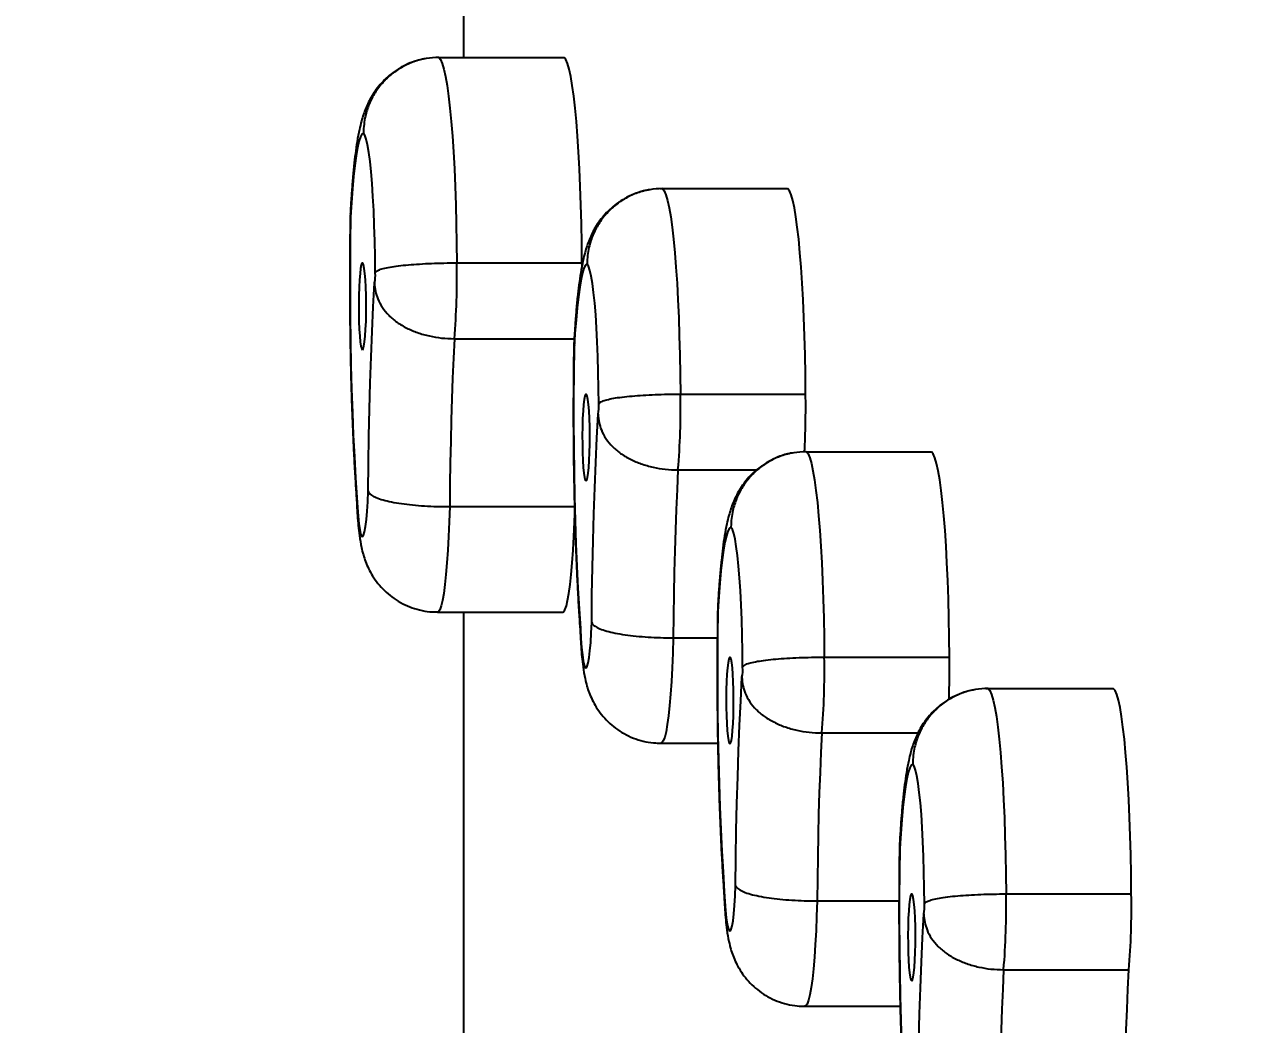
# Model space of a CAD drawing. Header units: millimetres. Extents: x -5052 to 3913, y -2721 to 2583.
# Drawn here: x -2835.3 to -2589.1, y 209.8 to 408.6 of the extents above; entities that cross this region are included whole.
import ezdxf

# ---------------------------------------------------------------- set-up
doc = ezdxf.new("R2010")
doc.units = ezdxf.units.MM
for name, color, linetype in [('DIKOM_ОБЪЕКТ', 7, 'Continuous'), ('DIKOM_РАЗМЕР_ЗОНА', 7, 'Continuous'), ('DIKOM_РАЗМЕР_ОБЪЕКТА', 7, 'Continuous')]:
    doc.layers.add(name, color=color, linetype=linetype)
doc.styles.add('style1', font='arial.ttf', dxfattribs={"width": 0.8})
doc.dimstyles.new('1-50', dxfattribs={"dimtxt": 300, "dimasz": 200, "dimexe": 100, "dimexo": 0, "dimgap": 100, "dimtad": 1, "dimdec": 0, "dimtxsty": 'style1', "dimcen": 0, "dimclrd": 7, "dimclre": 7, "dimadec": 1, "dimazin": 2, "dimtfac": 1, "dimtdec": 0, "dimtmove": 0, "dimatfit": 3, "dimfxl": 0, "dimlwd": 25, "dimlwe": 18, "dimarcsym": 0})

# ---------------------------------------------------------------- blocks, each defined once
blk = doc.blocks.new('*D0')
at = {"layer": 'Defpoints', "color": 0, "transparency": 16777216}
for p in [(-2746.91, 645), (-3040.93, -630.26), (-2746.91, -630.26)]:
    blk.add_point(p, dxfattribs=at)
at = {"layer": 'DIKOM_РАЗМЕР_ОБЪЕКТА', "color": 7, "lineweight": 18, "transparency": 16777216}
for p, q in [((-2746.91, 645), (-3140.93, 645)), ((-2746.91, -630.26), (-3140.93, -630.26))]:
    blk.add_line(p, q, dxfattribs=at)
at = {"layer": 'DIKOM_РАЗМЕР_ОБЪЕКТА', "color": 7, "lineweight": 25, "transparency": 16777216}
blk.add_line((-3040.93, 445), (-3040.93, -430.26), dxfattribs=at)
at = {"layer": 'DIKOM_РАЗМЕР_ОБЪЕКТА', "color": 7, "transparency": 16777216}
for points in [[(-3074.26, 445), (-3007.6, 445), (-3040.93, 645)], [(-3074.26, -430.26), (-3007.6, -430.26), (-3040.93, -630.26)]]:
    blk.add_solid(points, dxfattribs=at)
at = {"layer": 'DIKOM_РАЗМЕР_ОБЪЕКТА', "color": 0, "transparency": 16777216, "insert": (-3294.2, 7.37), "char_height": 300, "attachment_point": 5, "rotation": 90, "style": 'style1'}
blk.add_mtext('1300', dxfattribs=at)
blk = doc.blocks.new('*D3')
at = {"layer": 'Defpoints', "color": 0, "transparency": 16777216}
for p in [(-4246.91, 762.04), (3912.71, 255.47), (3912.71, -2621.25)]:
    blk.add_point(p, dxfattribs=at)
at = {"layer": 'DIKOM_РАЗМЕР_ЗОНА', "color": 7, "lineweight": 18, "transparency": 16777216}
for p, q in [((-4246.91, 762.04), (-4246.91, -2721.25)), ((3912.71, 255.47), (3912.71, -2721.25))]:
    blk.add_line(p, q, dxfattribs=at)
at = {"layer": 'DIKOM_РАЗМЕР_ЗОНА', "color": 7, "lineweight": 25, "transparency": 16777216}
blk.add_line((-4046.91, -2621.25), (3712.71, -2621.25), dxfattribs=at)
at = {"layer": 'DIKOM_РАЗМЕР_ЗОНА', "color": 7, "transparency": 16777216}
for points in [[(-4046.91, -2587.91), (-4046.91, -2654.58), (-4246.91, -2621.25)], [(3712.71, -2587.91), (3712.71, -2654.58), (3912.71, -2621.25)]]:
    blk.add_solid(points, dxfattribs=at)
at = {"layer": 'DIKOM_РАЗМЕР_ЗОНА', "color": 0, "transparency": 16777216, "insert": (-167.1, -2368.08), "char_height": 300, "attachment_point": 5, "style": 'style1'}
blk.add_mtext('8160', dxfattribs=at)
blk = doc.blocks.new('*D4')
at = {"layer": 'Defpoints', "color": 0, "transparency": 16777216}
for p in [(-4601.8, 2582.67), (147.25, 2582.67), (588.68, -2130.26)]:
    blk.add_point(p, dxfattribs=at)
at = {"layer": 'DIKOM_РАЗМЕР_ЗОНА', "color": 7, "lineweight": 18, "transparency": 16777216}
for p, q in [((147.25, 2582.67), (-4701.8, 2582.67)), ((588.68, -2130.26), (-4701.8, -2130.26))]:
    blk.add_line(p, q, dxfattribs=at)
at = {"layer": 'DIKOM_РАЗМЕР_ЗОНА', "color": 7, "lineweight": 25, "transparency": 16777216}
blk.add_line((-4601.8, -1930.26), (-4601.8, 2382.67), dxfattribs=at)
at = {"layer": 'DIKOM_РАЗМЕР_ЗОНА', "color": 7, "transparency": 16777216}
for points in [[(-4635.13, 2382.67), (-4568.46, 2382.67), (-4601.8, 2582.67)], [(-4635.13, -1930.26), (-4568.46, -1930.26), (-4601.8, -2130.26)]]:
    blk.add_solid(points, dxfattribs=at)
at = {"layer": 'DIKOM_РАЗМЕР_ЗОНА', "color": 0, "transparency": 16777216, "insert": (-4854.97, 226.21), "char_height": 300, "attachment_point": 5, "rotation": 90, "style": 'style1'}
blk.add_mtext('4700', dxfattribs=at)

msp = doc.modelspace()

# ---------------------------------------------------------------- linework, layer by layer
at = {"layer": 'DIKOM_ОБЪЕКТ'}
for p, q in [((-2747.99, 573.55), (-2747.99, 402.11)), ((-2752.96, 402.07), (-2753.39, 402.07)), ((-2752.92, 402.11), (-2728.01, 402.11)), ((-2708.48, 375.98), (-2708.92, 375.98)), ((-2708.45, 376.02), (-2683.54, 376.02)), ((-2749.35, 361.24), (-2724.45, 361.24)), ((-2724.44, 360.66), (-2724.45, 361.24)), ((-2749.84, 346.17), (-2725.99, 346.17)), ((-2704.88, 335.16), (-2679.97, 335.16)), ((-2679.87, 323.67), (-2680.31, 323.67)), ((-2679.83, 323.71), (-2654.93, 323.71)), ((-2705.36, 320.08), (-2689.7, 320.08)), ((-2750.76, 312.78), (-2725.86, 312.78)), ((-2753.19, 291.81), (-2728.29, 291.81)), ((-2747.99, 291.81), (-2747.99, 14.53)), ((-2706.29, 286.69), (-2697.53, 286.69)), ((-2676.26, 282.84), (-2651.36, 282.84)), ((-2643.7, 276.58), (-2644.14, 276.58)), ((-2643.67, 276.62), (-2618.76, 276.62)), ((-2676.75, 267.77), (-2657.63, 267.77)), ((-2708.72, 265.72), (-2697.44, 265.72)), ((-2677.67, 234.38), (-2661.39, 234.38)), ((-2640.1, 235.76), (-2615.19, 235.76)), ((-2640.58, 220.68), (-2615.68, 220.68)), ((-2680.1, 213.41), (-2661.16, 213.41))]:
    msp.add_line(p, q, dxfattribs=at)
at = {"layer": 'DIKOM_ОБЪЕКТ', "flags": 128}
for points in [[(-2752.92, 402.11), (-2752.58, 401.67), (-2752.24, 400.89), (-2751.91, 399.76), (-2751.59, 398.3), (-2751.29, 396.51), (-2750.99, 394.42), (-2750.72, 392.03), (-2750.47, 389.37), (-2750.23, 386.46), (-2750.03, 383.32), (-2749.84, 379.98), (-2749.69, 376.47), (-2749.56, 372.81), (-2749.46, 369.03), (-2749.39, 365.17), (-2749.35, 361.24)], [(-2724.45, 361.24), (-2724.49, 365.17), (-2724.55, 369.03), (-2724.65, 372.81), (-2724.78, 376.47), (-2724.94, 379.98), (-2725.12, 383.32), (-2725.33, 386.46), (-2725.56, 389.37), (-2725.82, 392.03), (-2726.09, 394.42), (-2726.38, 396.51), (-2726.69, 398.3), (-2727.01, 399.76), (-2727.34, 400.89), (-2727.67, 401.67), (-2728.01, 402.11)], [(-2767.91, 387.11), (-2768.21, 386.88), (-2768.52, 386.3), (-2768.82, 385.37), (-2769.11, 384.11), (-2769.39, 382.52), (-2769.65, 380.62), (-2769.89, 378.43), (-2770.11, 375.98), (-2770.32, 373.28), (-2770.49, 370.36)], [(-2765.6, 359.22), (-2765.62, 362.45), (-2765.68, 365.62), (-2765.76, 368.7), (-2765.88, 371.65), (-2766.02, 374.43), (-2766.19, 377.01), (-2766.39, 379.36), (-2766.6, 381.44), (-2766.84, 383.23), (-2767.09, 384.71), (-2767.35, 385.86), (-2767.63, 386.66), (-2767.91, 387.11)], [(-2708.45, 376.02), (-2708.1, 375.59), (-2707.77, 374.8), (-2707.44, 373.67), (-2707.12, 372.21), (-2706.81, 370.42), (-2706.52, 368.33), (-2706.25, 365.94), (-2705.99, 363.28), (-2705.76, 360.37), (-2705.55, 357.23), (-2705.37, 353.89), (-2705.21, 350.38), (-2705.09, 346.72), (-2704.99, 342.94), (-2704.92, 339.08), (-2704.88, 335.16)], [(-2679.97, 335.16), (-2680.01, 339.08), (-2680.08, 342.94), (-2680.18, 346.72), (-2680.31, 350.38), (-2680.46, 353.89), (-2680.65, 357.23), (-2680.86, 360.37), (-2681.09, 363.28), (-2681.34, 365.94), (-2681.62, 368.33), (-2681.91, 370.42), (-2682.21, 372.21), (-2682.53, 373.67), (-2682.86, 374.8), (-2683.2, 375.59), (-2683.54, 376.02)], [(-2770.49, 370.36), (-2770.56, 365.46), (-2770.59, 360.52), (-2770.59, 355.56), (-2770.56, 350.61), (-2770.5, 345.71), (-2770.4, 340.87), (-2770.28, 336.12), (-2770.12, 331.49), (-2769.94, 327), (-2769.73, 322.67), (-2769.49, 318.54), (-2769.23, 314.62)], [(-2768.11, 343.98), (-2767.96, 344.16), (-2767.82, 344.68), (-2767.68, 345.53), (-2767.57, 346.66), (-2767.48, 348.04), (-2767.41, 349.61), (-2767.37, 351.3), (-2767.36, 353.04), (-2767.39, 354.77), (-2767.44, 356.41), (-2767.52, 357.89), (-2767.62, 359.15), (-2767.75, 360.15), (-2767.89, 360.84), (-2768.04, 361.19), (-2768.19, 361.19), (-2768.34, 360.84), (-2768.48, 360.15), (-2768.6, 359.15), (-2768.71, 357.89), (-2768.79, 356.41), (-2768.84, 354.77), (-2768.86, 353.04), (-2768.86, 351.3), (-2768.82, 349.61), (-2768.75, 348.04), (-2768.66, 346.66), (-2768.54, 345.53), (-2768.41, 344.68), (-2768.27, 344.16), (-2768.11, 343.98)], [(-2723.43, 361.02), (-2723.74, 360.79), (-2724.05, 360.21), (-2724.35, 359.28), (-2724.63, 358.02), (-2724.91, 356.43), (-2725.17, 354.53), (-2725.42, 352.34), (-2725.64, 349.89), (-2725.84, 347.19), (-2726.02, 344.27)], [(-2721.12, 333.13), (-2721.15, 336.36), (-2721.2, 339.53), (-2721.29, 342.61), (-2721.41, 345.56), (-2721.55, 348.34), (-2721.72, 350.92), (-2721.91, 353.27), (-2722.13, 355.35), (-2722.37, 357.14), (-2722.62, 358.62), (-2722.88, 359.77), (-2723.15, 360.57), (-2723.43, 361.02)], [(-2766.99, 315.84), (-2766.93, 321.33), (-2766.84, 326.78), (-2766.72, 332.15), (-2766.57, 337.43), (-2766.4, 342.6), (-2766.2, 347.64), (-2765.97, 352.54), (-2765.72, 357.28)], [(-2749.84, 346.17), (-2750.02, 342.3), (-2750.19, 338.32), (-2750.34, 334.24), (-2750.46, 330.07), (-2750.57, 325.83), (-2750.66, 321.52), (-2750.72, 317.17), (-2750.76, 312.78)], [(-2726.02, 344.27), (-2726.08, 339.37), (-2726.11, 334.43), (-2726.12, 329.47), (-2726.08, 324.52), (-2726.02, 319.62), (-2725.93, 314.78), (-2725.81, 310.03), (-2725.65, 305.4), (-2725.47, 300.91), (-2725.26, 296.59), (-2725.02, 292.45), (-2724.75, 288.53)], [(-2723.64, 317.89), (-2723.49, 318.07), (-2723.34, 318.59), (-2723.21, 319.44), (-2723.1, 320.57), (-2723, 321.95), (-2722.94, 323.52), (-2722.9, 325.21), (-2722.89, 326.95), (-2722.91, 328.68), (-2722.97, 330.32), (-2723.05, 331.8), (-2723.15, 333.06), (-2723.28, 334.06), (-2723.42, 334.75), (-2723.56, 335.1), (-2723.72, 335.1), (-2723.87, 334.75), (-2724.01, 334.06), (-2724.13, 333.06), (-2724.24, 331.8), (-2724.32, 330.32), (-2724.37, 328.68), (-2724.39, 326.95), (-2724.38, 325.21), (-2724.35, 323.52), (-2724.28, 321.95), (-2724.19, 320.57), (-2724.07, 319.44), (-2723.94, 318.59), (-2723.79, 318.07), (-2723.64, 317.89)], [(-2722.52, 289.75), (-2722.46, 295.24), (-2722.36, 300.69), (-2722.24, 306.06), (-2722.1, 311.34), (-2721.92, 316.51), (-2721.72, 321.55), (-2721.5, 326.45), (-2721.24, 331.19)], [(-2679.83, 323.71), (-2679.49, 323.27), (-2679.15, 322.49), (-2678.82, 321.36), (-2678.5, 319.9), (-2678.2, 318.11), (-2677.91, 316.02), (-2677.63, 313.63), (-2677.38, 310.97), (-2677.15, 308.06), (-2676.94, 304.92), (-2676.76, 301.58), (-2676.6, 298.07), (-2676.47, 294.41), (-2676.37, 290.63), (-2676.3, 286.76), (-2676.26, 282.84)], [(-2651.36, 282.84), (-2651.4, 286.76), (-2651.47, 290.63), (-2651.57, 294.41), (-2651.69, 298.07), (-2651.85, 301.58), (-2652.03, 304.92), (-2652.24, 308.06), (-2652.47, 310.97), (-2652.73, 313.63), (-2653, 316.02), (-2653.29, 318.11), (-2653.6, 319.9), (-2653.92, 321.36), (-2654.25, 322.49), (-2654.59, 323.27), (-2654.93, 323.71)], [(-2705.36, 320.08), (-2705.55, 316.21), (-2705.72, 312.23), (-2705.86, 308.15), (-2705.99, 303.98), (-2706.1, 299.74), (-2706.18, 295.43), (-2706.25, 291.08), (-2706.29, 286.69)], [(-2769.23, 314.62), (-2769.12, 312.63), (-2768.99, 310.87), (-2768.84, 309.38), (-2768.66, 308.2), (-2768.48, 307.37), (-2768.28, 306.91), (-2768.08, 306.83), (-2767.88, 307.13), (-2767.68, 307.8), (-2767.5, 308.84), (-2767.34, 310.2), (-2767.2, 311.85), (-2767.08, 313.75), (-2766.99, 315.84)], [(-2750.76, 312.78), (-2750.85, 309.74), (-2750.98, 306.83), (-2751.13, 304.1), (-2751.3, 301.58), (-2751.5, 299.29), (-2751.72, 297.27), (-2751.95, 295.53), (-2752.2, 294.11), (-2752.47, 293.02), (-2752.74, 292.27), (-2753.02, 291.88), (-2753.19, 291.81)], [(-2728.29, 291.81), (-2728.11, 291.88), (-2727.84, 292.27), (-2727.56, 293.02), (-2727.3, 294.11), (-2727.05, 295.53), (-2726.81, 297.27), (-2726.59, 299.29), (-2726.39, 301.58), (-2726.22, 304.1), (-2726.07, 306.83), (-2725.95, 309.74), (-2725.9, 311.3)], [(-2694.82, 308.71), (-2695.13, 308.48), (-2695.43, 307.9), (-2695.73, 306.97), (-2696.02, 305.71), (-2696.3, 304.12), (-2696.56, 302.22), (-2696.8, 300.03), (-2697.03, 297.58), (-2697.23, 294.88), (-2697.4, 291.96)], [(-2692.51, 280.82), (-2692.53, 284.05), (-2692.59, 287.22), (-2692.68, 290.3), (-2692.79, 293.25), (-2692.94, 296.03), (-2693.11, 298.61), (-2693.3, 300.96), (-2693.52, 303.04), (-2693.75, 304.83), (-2694, 306.31), (-2694.27, 307.46), (-2694.54, 308.26), (-2694.82, 308.71)], [(-2697.4, 291.96), (-2697.47, 287.06), (-2697.5, 282.11), (-2697.5, 277.16), (-2697.47, 272.21), (-2697.41, 267.31), (-2697.32, 262.47), (-2697.19, 257.72), (-2697.04, 253.09), (-2696.85, 248.6), (-2696.64, 244.27), (-2696.4, 240.14), (-2696.14, 236.22)], [(-2724.75, 288.53), (-2724.65, 286.54), (-2724.52, 284.78), (-2724.36, 283.29), (-2724.19, 282.11), (-2724, 281.28), (-2723.8, 280.82), (-2723.6, 280.74), (-2723.4, 281.04), (-2723.21, 281.72), (-2723.03, 282.75), (-2722.86, 284.11), (-2722.72, 285.76), (-2722.61, 287.66), (-2722.52, 289.75)], [(-2706.29, 286.69), (-2706.38, 283.65), (-2706.5, 280.74), (-2706.65, 278.01), (-2706.83, 275.49), (-2707.02, 273.2), (-2707.24, 271.18), (-2707.48, 269.45), (-2707.73, 268.02), (-2707.99, 266.93), (-2708.27, 266.19), (-2708.55, 265.79), (-2708.72, 265.72)], [(-2695.03, 265.58), (-2694.88, 265.76), (-2694.73, 266.28), (-2694.6, 267.13), (-2694.48, 268.26), (-2694.39, 269.64), (-2694.32, 271.21), (-2694.28, 272.9), (-2694.28, 274.64), (-2694.3, 276.37), (-2694.35, 278.01), (-2694.43, 279.49), (-2694.54, 280.75), (-2694.66, 281.75), (-2694.8, 282.44), (-2694.95, 282.79), (-2695.1, 282.79), (-2695.25, 282.44), (-2695.39, 281.75), (-2695.52, 280.75), (-2695.62, 279.49), (-2695.7, 278.01), (-2695.75, 276.37), (-2695.78, 274.64), (-2695.77, 272.9), (-2695.73, 271.21), (-2695.66, 269.64), (-2695.57, 268.26), (-2695.46, 267.13), (-2695.32, 266.28), (-2695.18, 265.76), (-2695.03, 265.58)], [(-2693.91, 237.44), (-2693.84, 242.93), (-2693.75, 248.38), (-2693.63, 253.75), (-2693.48, 259.03), (-2693.31, 264.2), (-2693.11, 269.24), (-2692.88, 274.14), (-2692.63, 278.88)], [(-2643.67, 276.62), (-2643.32, 276.19), (-2642.99, 275.4), (-2642.66, 274.27), (-2642.34, 272.81), (-2642.03, 271.02), (-2641.74, 268.93), (-2641.47, 266.54), (-2641.21, 263.88), (-2640.98, 260.97), (-2640.77, 257.84), (-2640.59, 254.5), (-2640.43, 250.98), (-2640.31, 247.32), (-2640.21, 243.54), (-2640.14, 239.68), (-2640.1, 235.76)], [(-2615.19, 235.76), (-2615.23, 239.68), (-2615.3, 243.54), (-2615.4, 247.32), (-2615.53, 250.98), (-2615.68, 254.5), (-2615.87, 257.84), (-2616.08, 260.97), (-2616.31, 263.88), (-2616.56, 266.54), (-2616.84, 268.93), (-2617.13, 271.02), (-2617.43, 272.81), (-2617.75, 274.27), (-2618.08, 275.4), (-2618.42, 276.19), (-2618.76, 276.62)], [(-2676.75, 267.77), (-2676.94, 263.9), (-2677.1, 259.92), (-2677.25, 255.84), (-2677.38, 251.67), (-2677.48, 247.43), (-2677.57, 243.12), (-2677.63, 238.77), (-2677.67, 234.38)], [(-2658.65, 261.62), (-2658.96, 261.39), (-2659.27, 260.81), (-2659.57, 259.89), (-2659.86, 258.62), (-2660.13, 257.03), (-2660.39, 255.13), (-2660.64, 252.95), (-2660.86, 250.49), (-2661.06, 247.79), (-2661.24, 244.87)], [(-2656.34, 233.73), (-2656.37, 236.96), (-2656.42, 240.13), (-2656.51, 243.21), (-2656.63, 246.16), (-2656.77, 248.95), (-2656.94, 251.53), (-2657.13, 253.87), (-2657.35, 255.95), (-2657.59, 257.74), (-2657.84, 259.22), (-2658.1, 260.37), (-2658.37, 261.17), (-2658.65, 261.62)], [(-2661.24, 244.87), (-2661.3, 239.97), (-2661.34, 235.03), (-2661.34, 230.07), (-2661.31, 225.13), (-2661.24, 220.22), (-2661.15, 215.38), (-2661.03, 210.63), (-2660.87, 206), (-2660.69, 201.51), (-2660.48, 197.19), (-2660.24, 193.05), (-2659.98, 189.13)], [(-2696.14, 236.22), (-2696.04, 234.23), (-2695.91, 232.47), (-2695.75, 230.98), (-2695.58, 229.8), (-2695.39, 228.97), (-2695.19, 228.51), (-2694.99, 228.43), (-2694.79, 228.73), (-2694.59, 229.4), (-2694.41, 230.44), (-2694.25, 231.8), (-2694.11, 233.45), (-2693.99, 235.35), (-2693.91, 237.44)], [(-2677.67, 234.38), (-2677.77, 231.34), (-2677.89, 228.43), (-2678.04, 225.7), (-2678.21, 223.18), (-2678.41, 220.89), (-2678.63, 218.87), (-2678.86, 217.13), (-2679.12, 215.71), (-2679.38, 214.62), (-2679.65, 213.87), (-2679.93, 213.48), (-2680.1, 213.41)], [(-2658.86, 218.49), (-2658.71, 218.67), (-2658.56, 219.19), (-2658.43, 220.04), (-2658.32, 221.18), (-2658.22, 222.56), (-2658.16, 224.12), (-2658.12, 225.81), (-2658.11, 227.56), (-2658.13, 229.28), (-2658.19, 230.92), (-2658.27, 232.4), (-2658.37, 233.67), (-2658.5, 234.66), (-2658.64, 235.35), (-2658.78, 235.7), (-2658.94, 235.7), (-2659.09, 235.35), (-2659.23, 234.66), (-2659.35, 233.67), (-2659.46, 232.4), (-2659.54, 230.92), (-2659.59, 229.28), (-2659.61, 227.56), (-2659.6, 225.81), (-2659.57, 224.12), (-2659.5, 222.56), (-2659.41, 221.18), (-2659.29, 220.04), (-2659.16, 219.19), (-2659.01, 218.67), (-2658.86, 218.49)], [(-2657.74, 190.35), (-2657.68, 195.85), (-2657.58, 201.29), (-2657.46, 206.66), (-2657.32, 211.94), (-2657.14, 217.11), (-2656.94, 222.16), (-2656.72, 227.05), (-2656.47, 231.79)], [(-2640.58, 220.68), (-2640.77, 216.82), (-2640.94, 212.84), (-2641.08, 208.75), (-2641.21, 204.58), (-2641.32, 200.34), (-2641.4, 196.03), (-2641.47, 191.68), (-2641.51, 187.29)], [(-2616.6, 187.29), (-2616.56, 191.68), (-2616.5, 196.03), (-2616.41, 200.34), (-2616.31, 204.58), (-2616.18, 208.75), (-2616.03, 212.84), (-2615.87, 216.82), (-2615.68, 220.68)]]:
    msp.add_lwpolyline(points, dxfattribs=at)
at = {"layer": 'DIKOM_ОБЪЕКТ'}
for centre, radius, start, end in [((-2892.07, 358.29), 142.75, 355.1285, 1.1848), ((-2770.64, 358.57), 5.09, 345.3558, 7.388), ((-2847.59, 332.2), 142.75, 355.1285, 1.1848), ((-2847.68, 332.49), 167.73, 356.9859, 0.9112), ((-2726.17, 332.48), 5.09, 345.3494, 7.3943), ((-2697.55, 280.17), 5.09, 345.3466, 7.3972), ((-2818.97, 279.89), 142.74, 355.1287, 1.1851), ((-2831.14, 280.25), 179.79, 358.1383, 0.8284), ((-2782.81, 232.81), 142.74, 355.1287, 1.1851), ((-2757.91, 232.81), 142.75, 355.1285, 1.1848), ((-2661.39, 233.08), 5.09, 345.345, 7.3986)]:
    msp.add_arc(centre, radius, start, end, dxfattribs=at)
for points, knots in [([(-2755.67, 401.83), (-2755.83, 401.81), (-2756.68, 401.7), (-2758.14, 401.22), (-2759.98, 400.43), (-2761.63, 399.43), (-2763.09, 398.29), (-2764.34, 397.05), (-2765.39, 395.76), (-2766.24, 394.47), (-2766.93, 393.2), (-2767.49, 391.95), (-2767.95, 390.68), (-2768.37, 389.29), (-2768.8, 387.53), (-2769.18, 385.44), (-2769.53, 383.03), (-2769.82, 380.49), (-2770.08, 377.79), (-2770.3, 374.87), (-2770.45, 372.58), (-2770.52, 371.22), (-2770.54, 370.91)], [0, 0, 0, 0, 0.010234, 0.053311, 0.095013, 0.135477, 0.174765, 0.212909, 0.24995, 0.286129, 0.322224, 0.359475, 0.399888, 0.446873, 0.50661, 0.594258, 0.675359, 0.750556, 0.829714, 0.905253, 0.978828, 1, 1, 1, 1]), ([(-2752.92, 402.11), (-2753.76, 402.07), (-2755.44, 401.98), (-2757.89, 401.33), (-2760.2, 400.29), (-2762.3, 398.88), (-2764.14, 397.13), (-2765.67, 395.11), (-2766.83, 392.85), (-2767.67, 390.2), (-2767.9, 388.24), (-2767.91, 387.13), (-2767.91, 387.11)], [0, 0, 0, 0, 0.107307, 0.214614, 0.321918, 0.429224, 0.536551, 0.643876, 0.751257, 0.858637, 0.996644, 1, 1, 1, 1]), ([(-2711.2, 375.74), (-2711.36, 375.72), (-2712.21, 375.61), (-2713.67, 375.13), (-2715.51, 374.34), (-2717.16, 373.34), (-2718.62, 372.2), (-2719.87, 370.96), (-2720.92, 369.67), (-2721.77, 368.38), (-2722.46, 367.11), (-2723.01, 365.86), (-2723.48, 364.59), (-2723.9, 363.2), (-2724.32, 361.44), (-2724.71, 359.35), (-2725.06, 356.94), (-2725.35, 354.4), (-2725.61, 351.7), (-2725.83, 348.78), (-2725.98, 346.49), (-2726.05, 345.13), (-2726.06, 344.82)], [0, 0, 0, 0, 0.010233, 0.053311, 0.095012, 0.135475, 0.174765, 0.21291, 0.24995, 0.286129, 0.322224, 0.359474, 0.399887, 0.446873, 0.506609, 0.594257, 0.675359, 0.750557, 0.829714, 0.905253, 0.978829, 1, 1, 1, 1]), ([(-2708.45, 376.02), (-2709.29, 375.98), (-2710.97, 375.89), (-2713.42, 375.24), (-2715.72, 374.2), (-2717.83, 372.79), (-2719.67, 371.04), (-2721.19, 369.02), (-2722.35, 366.76), (-2723.2, 364.11), (-2723.43, 362.15), (-2723.43, 361.04), (-2723.43, 361.02)], [0, 0, 0, 0, 0.107307, 0.214614, 0.321918, 0.429224, 0.53655, 0.643875, 0.751256, 0.858637, 0.996644, 1, 1, 1, 1]), ([(-2770.54, 370.85), (-2770.54, 370.82), (-2770.57, 369.25), (-2770.61, 366.1), (-2770.65, 361.4), (-2770.65, 356.68), (-2770.63, 351.97), (-2770.58, 347.29), (-2770.51, 342.65), (-2770.4, 338.07), (-2770.27, 333.58), (-2770.11, 329.2), (-2769.93, 324.93), (-2769.71, 320.8), (-2769.49, 317.04), (-2769.33, 314.73), (-2769.26, 313.69)], [0, 0, 0, 0, 0.001478, 0.07909, 0.156671, 0.234225, 0.311775, 0.389336, 0.466926, 0.544568, 0.622287, 0.700113, 0.77808, 0.856234, 0.934633, 1, 1, 1, 1]), ([(-2770.44, 370.91), (-2770.49, 370.73), (-2770.53, 370.55), (-2770.49, 370.37), (-2770.49, 370.36)], [0, 0, 0, 0, 0.9734111, 1, 1, 1, 1]), ([(-2765.6, 359.22), (-2765.59, 359.22), (-2765.5, 359.48), (-2765.11, 359.77), (-2764.04, 360.14), (-2762.69, 360.42), (-2761, 360.67), (-2759.02, 360.87), (-2756.79, 361.04), (-2754.41, 361.16), (-2751.89, 361.23), (-2750.21, 361.24), (-2749.35, 361.24)], [0, 0, 0, 0, 0.001682, 0.143232, 0.248864, 0.357557, 0.463117, 0.571733, 0.677269, 0.785865, 0.891401, 1, 1, 1, 1]), ([(-2765.72, 357.28), (-2765.72, 357.27), (-2765.69, 356.68), (-2765.56, 355.59), (-2765.08, 353.97), (-2764.21, 352.34), (-2762.91, 350.78), (-2761.26, 349.41), (-2759.34, 348.26), (-2757.16, 347.34), (-2754.82, 346.68), (-2752.35, 346.25), (-2750.68, 346.2), (-2749.84, 346.17)], [0, 0, 0, 0, 0.001079, 0.081255, 0.164375, 0.268223, 0.375112, 0.478072, 0.583956, 0.686487, 0.79196, 0.894489, 1, 1, 1, 1]), ([(-2726.07, 344.76), (-2726.07, 344.73), (-2726.1, 343.16), (-2726.14, 340.01), (-2726.17, 335.31), (-2726.18, 330.59), (-2726.16, 325.88), (-2726.11, 321.2), (-2726.03, 316.56), (-2725.93, 311.98), (-2725.8, 307.49), (-2725.64, 303.11), (-2725.45, 298.84), (-2725.24, 294.71), (-2725.02, 290.95), (-2724.86, 288.65), (-2724.78, 287.6)], [0, 0, 0, 0, 0.001478, 0.079091, 0.156671, 0.234226, 0.311775, 0.389336, 0.466926, 0.544567, 0.622287, 0.700113, 0.77808, 0.856234, 0.934633, 1, 1, 1, 1]), ([(-2725.97, 344.82), (-2726.01, 344.64), (-2726.06, 344.46), (-2726.02, 344.28), (-2726.02, 344.27)], [0, 0, 0, 0, 0.973411, 1, 1, 1, 1]), ([(-2721.12, 333.13), (-2721.12, 333.13), (-2721.02, 333.39), (-2720.63, 333.68), (-2719.56, 334.05), (-2718.22, 334.33), (-2716.52, 334.58), (-2714.55, 334.78), (-2712.32, 334.95), (-2709.93, 335.07), (-2707.42, 335.14), (-2705.73, 335.15), (-2704.88, 335.16)], [0, 0, 0, 0, 0.001682, 0.143233, 0.248866, 0.357557, 0.463117, 0.571734, 0.677272, 0.785866, 0.891403, 1, 1, 1, 1]), ([(-2721.24, 331.19), (-2721.24, 331.18), (-2721.22, 330.59), (-2721.09, 329.5), (-2720.6, 327.88), (-2719.74, 326.25), (-2718.44, 324.69), (-2716.79, 323.32), (-2714.87, 322.17), (-2712.69, 321.25), (-2710.35, 320.59), (-2707.88, 320.16), (-2706.21, 320.11), (-2705.36, 320.08)], [0, 0, 0, 0, 0.0010788, 0.0812554, 0.1643764, 0.2682241, 0.3751118, 0.4780723, 0.5839584, 0.686487, 0.7919597, 0.8944891, 1, 1, 1, 1]), ([(-2682.58, 323.43), (-2682.75, 323.41), (-2683.6, 323.3), (-2685.06, 322.82), (-2686.89, 322.03), (-2688.55, 321.03), (-2690, 319.89), (-2691.26, 318.65), (-2692.3, 317.36), (-2693.16, 316.07), (-2693.84, 314.8), (-2694.4, 313.55), (-2694.87, 312.28), (-2695.28, 310.88), (-2695.71, 309.13), (-2696.09, 307.04), (-2696.44, 304.63), (-2696.74, 302.09), (-2696.99, 299.39), (-2697.22, 296.47), (-2697.37, 294.18), (-2697.43, 292.82), (-2697.45, 292.51)], [0, 0, 0, 0, 0.0102346, 0.0533122, 0.0950137, 0.1354763, 0.1747654, 0.21291, 0.2499502, 0.2861304, 0.322224, 0.3594743, 0.3998883, 0.4468729, 0.5066106, 0.5942569, 0.6753593, 0.7505574, 0.8297144, 0.9052531, 0.9788274, 1, 1, 1, 1]), ([(-2679.83, 323.71), (-2680.67, 323.67), (-2682.35, 323.58), (-2684.8, 322.93), (-2687.11, 321.89), (-2689.22, 320.48), (-2691.05, 318.73), (-2692.58, 316.71), (-2693.74, 314.45), (-2694.58, 311.8), (-2694.81, 309.84), (-2694.82, 308.73), (-2694.82, 308.71)], [0, 0, 0, 0, 0.107307, 0.214612, 0.321918, 0.429224, 0.536549, 0.643876, 0.751255, 0.858637, 0.996644, 1, 1, 1, 1]), ([(-2766.99, 315.84), (-2766.99, 315.83), (-2766.89, 315.57), (-2766.5, 315.13), (-2765.42, 314.56), (-2764.07, 314.11), (-2762.37, 313.71), (-2760.4, 313.37), (-2758.18, 313.11), (-2755.8, 312.92), (-2753.3, 312.8), (-2751.61, 312.79), (-2750.76, 312.78)], [0, 0, 0, 0, 0.002044, 0.145148, 0.250937, 0.359759, 0.465084, 0.573432, 0.678554, 0.786707, 0.891829, 1, 1, 1, 1]), ([(-2769.17, 313.82), (-2769.22, 314.07), (-2769.27, 314.34), (-2769.23, 314.61), (-2769.23, 314.62)], [0, 0, 0, 0, 0.965363, 1, 1, 1, 1]), ([(-2769.26, 313.81), (-2769.25, 313.56), (-2769.21, 312.58), (-2769.11, 310.95), (-2768.95, 308.93), (-2768.71, 306.86), (-2768.41, 305.02), (-2767.99, 303.29), (-2767.52, 301.86), (-2766.91, 300.44), (-2766.1, 298.96), (-2765.05, 297.48), (-2763.76, 296.06), (-2762.26, 294.78), (-2760.57, 293.68), (-2758.72, 292.81), (-2756.75, 292.2), (-2754.9, 291.85), (-2753.7, 291.85), (-2753.19, 291.85)], [0, 0, 0, 0, 0.023907, 0.09391, 0.166386, 0.245085, 0.342543, 0.400557, 0.447667, 0.495763, 0.547133, 0.601634, 0.658246, 0.71633, 0.775417, 0.83514, 0.895263, 0.955629, 1, 1, 1, 1]), ([(-2697.46, 292.45), (-2697.46, 292.42), (-2697.48, 290.85), (-2697.52, 287.7), (-2697.56, 283), (-2697.57, 278.28), (-2697.54, 273.57), (-2697.5, 268.89), (-2697.42, 264.25), (-2697.31, 259.67), (-2697.18, 255.18), (-2697.02, 250.8), (-2696.84, 246.53), (-2696.63, 242.4), (-2696.4, 238.64), (-2696.24, 236.33), (-2696.17, 235.29)], [0, 0, 0, 0, 0.001478, 0.07909, 0.156671, 0.234225, 0.311775, 0.389335, 0.466926, 0.544568, 0.622287, 0.700113, 0.77808, 0.856234, 0.934633, 1, 1, 1, 1]), ([(-2697.36, 292.51), (-2697.4, 292.33), (-2697.45, 292.15), (-2697.41, 291.96), (-2697.4, 291.96)], [0, 0, 0, 0, 0.973372, 1, 1, 1, 1]), ([(-2724.7, 287.73), (-2724.75, 287.98), (-2724.79, 288.25), (-2724.76, 288.52), (-2724.75, 288.53)], [0, 0, 0, 0, 0.965363, 1, 1, 1, 1]), ([(-2722.52, 289.75), (-2722.52, 289.74), (-2722.42, 289.48), (-2722.02, 289.04), (-2720.94, 288.47), (-2719.6, 288.02), (-2717.9, 287.62), (-2715.93, 287.29), (-2713.7, 287.02), (-2711.33, 286.83), (-2708.82, 286.71), (-2707.14, 286.7), (-2706.29, 286.69)], [0, 0, 0, 0, 0.002043, 0.145145, 0.250934, 0.359757, 0.465082, 0.573432, 0.678553, 0.786707, 0.891829, 1, 1, 1, 1]), ([(-2724.79, 287.72), (-2724.78, 287.47), (-2724.74, 286.49), (-2724.64, 284.86), (-2724.47, 282.84), (-2724.24, 280.77), (-2723.94, 278.93), (-2723.51, 277.2), (-2723.04, 275.77), (-2722.44, 274.35), (-2721.62, 272.87), (-2720.57, 271.39), (-2719.29, 269.97), (-2717.79, 268.69), (-2716.09, 267.59), (-2714.25, 266.72), (-2712.28, 266.11), (-2710.42, 265.76), (-2709.23, 265.76), (-2708.72, 265.76)], [0, 0, 0, 0, 0.023907, 0.09391, 0.166386, 0.245085, 0.342542, 0.400556, 0.447666, 0.495762, 0.547133, 0.601633, 0.658245, 0.716331, 0.775416, 0.835139, 0.895261, 0.955628, 1, 1, 1, 1]), ([(-2692.51, 280.82), (-2692.51, 280.82), (-2692.41, 281.08), (-2692.02, 281.37), (-2690.95, 281.74), (-2689.61, 282.02), (-2687.91, 282.27), (-2685.93, 282.47), (-2683.7, 282.64), (-2681.32, 282.76), (-2678.81, 282.83), (-2677.12, 282.84), (-2676.26, 282.84)], [0, 0, 0, 0, 0.001677, 0.143231, 0.248863, 0.357553, 0.463117, 0.571735, 0.67727, 0.785867, 0.891403, 1, 1, 1, 1]), ([(-2692.63, 278.88), (-2692.63, 278.87), (-2692.61, 278.28), (-2692.47, 277.19), (-2691.99, 275.57), (-2691.13, 273.94), (-2689.83, 272.38), (-2688.18, 271.01), (-2686.25, 269.86), (-2684.07, 268.94), (-2681.74, 268.28), (-2679.26, 267.85), (-2677.6, 267.8), (-2676.75, 267.77)], [0, 0, 0, 0, 0.001081, 0.081256, 0.164374, 0.268224, 0.375111, 0.478071, 0.583957, 0.686486, 0.79196, 0.894489, 1, 1, 1, 1]), ([(-2646.42, 276.35), (-2646.58, 276.32), (-2647.43, 276.21), (-2648.89, 275.73), (-2650.73, 274.94), (-2652.38, 273.94), (-2653.84, 272.8), (-2655.09, 271.56), (-2656.14, 270.28), (-2656.99, 268.98), (-2657.68, 267.71), (-2658.24, 266.46), (-2658.7, 265.19), (-2659.12, 263.8), (-2659.54, 262.04), (-2659.93, 259.95), (-2660.28, 257.55), (-2660.57, 255), (-2660.83, 252.3), (-2661.05, 249.39), (-2661.2, 247.09), (-2661.27, 245.73), (-2661.28, 245.43)], [0, 0, 0, 0, 0.0102346, 0.0533111, 0.0950137, 0.1354761, 0.1747645, 0.2129092, 0.2499494, 0.2861296, 0.3222232, 0.3594739, 0.3998879, 0.4468726, 0.5066103, 0.5942566, 0.6753591, 0.7505571, 0.8297143, 0.905253, 0.9788272, 1, 1, 1, 1]), ([(-2643.67, 276.62), (-2644.51, 276.58), (-2646.19, 276.5), (-2648.64, 275.84), (-2650.94, 274.81), (-2653.05, 273.4), (-2654.89, 271.65), (-2656.41, 269.62), (-2657.57, 267.36), (-2658.42, 264.71), (-2658.65, 262.75), (-2658.65, 261.65), (-2658.65, 261.62)], [0, 0, 0, 0, 0.1073047, 0.214612, 0.321918, 0.4292227, 0.5365492, 0.6438743, 0.7512553, 0.858637, 0.9966443, 1, 1, 1, 1]), ([(-2661.29, 245.36), (-2661.29, 245.33), (-2661.32, 243.76), (-2661.36, 240.61), (-2661.39, 235.91), (-2661.4, 231.19), (-2661.38, 226.48), (-2661.33, 221.8), (-2661.25, 217.16), (-2661.15, 212.59), (-2661.02, 208.1), (-2660.86, 203.71), (-2660.67, 199.44), (-2660.46, 195.32), (-2660.24, 191.55), (-2660.08, 189.25), (-2660, 188.2)], [0, 0, 0, 0, 0.001478, 0.079091, 0.156671, 0.234225, 0.311775, 0.389335, 0.466925, 0.544568, 0.622287, 0.700113, 0.77808, 0.856234, 0.934633, 1, 1, 1, 1]), ([(-2661.19, 245.42), (-2661.24, 245.24), (-2661.28, 245.06), (-2661.24, 244.88), (-2661.24, 244.87)], [0, 0, 0, 0, 0.973368, 1, 1, 1, 1]), ([(-2693.91, 237.44), (-2693.9, 237.43), (-2693.81, 237.17), (-2693.41, 236.73), (-2692.33, 236.16), (-2690.98, 235.71), (-2689.28, 235.31), (-2687.31, 234.97), (-2685.09, 234.71), (-2682.72, 234.52), (-2680.21, 234.4), (-2678.53, 234.38), (-2677.67, 234.38)], [0, 0, 0, 0, 0.002042, 0.145145, 0.250935, 0.359758, 0.465084, 0.573432, 0.678552, 0.786707, 0.891826, 1, 1, 1, 1]), ([(-2696.09, 235.42), (-2696.13, 235.67), (-2696.18, 235.94), (-2696.14, 236.21), (-2696.14, 236.22)], [0, 0, 0, 0, 0.965332, 1, 1, 1, 1]), ([(-2696.18, 235.41), (-2696.17, 235.16), (-2696.12, 234.18), (-2696.02, 232.55), (-2695.86, 230.53), (-2695.62, 228.46), (-2695.32, 226.62), (-2694.9, 224.89), (-2694.43, 223.46), (-2693.82, 222.04), (-2693.01, 220.56), (-2691.96, 219.08), (-2690.67, 217.66), (-2689.17, 216.38), (-2687.48, 215.28), (-2685.63, 214.41), (-2683.67, 213.8), (-2681.81, 213.45), (-2680.61, 213.45), (-2680.11, 213.45)], [0, 0, 0, 0, 0.023906, 0.09391, 0.166386, 0.245085, 0.342543, 0.400555, 0.447668, 0.495763, 0.547134, 0.601634, 0.658245, 0.716331, 0.775416, 0.835139, 0.895261, 0.955628, 1, 1, 1, 1]), ([(-2656.34, 233.73), (-2656.34, 233.74), (-2656.24, 233.99), (-2655.86, 234.28), (-2654.78, 234.65), (-2653.44, 234.94), (-2651.74, 235.18), (-2649.77, 235.39), (-2647.54, 235.55), (-2645.16, 235.67), (-2642.64, 235.74), (-2640.95, 235.75), (-2640.1, 235.76)], [0, 0, 0, 0, 0.001677, 0.143232, 0.248862, 0.357555, 0.463117, 0.571735, 0.67727, 0.785866, 0.891402, 1, 1, 1, 1]), ([(-2656.47, 231.79), (-2656.46, 231.78), (-2656.44, 231.2), (-2656.31, 230.1), (-2655.82, 228.48), (-2654.96, 226.86), (-2653.66, 225.3), (-2652.01, 223.92), (-2650.09, 222.78), (-2647.91, 221.85), (-2645.57, 221.19), (-2643.1, 220.76), (-2641.43, 220.71), (-2640.58, 220.68)], [0, 0, 0, 0, 0.001081, 0.0812567, 0.164375, 0.2682246, 0.3751106, 0.4780709, 0.5839565, 0.6864882, 0.7919601, 0.8944892, 1, 1, 1, 1])]:
    msp.add_open_spline(points, degree=3, knots=knots, dxfattribs=at)

# ---------------------------------------------------------------- dimensions: what is measured, and where the dimension line sits
at = {"layer": 'DIKOM_РАЗМЕР_ЗОНА'}
dim = msp.add_linear_dim(base=(-4601.8, 2582.67), p1=(588.68, -2130.26), p2=(147.25, 2582.67), angle=90, text='4700', dimstyle='1-50', dxfattribs=at)
dim.commit()
dim.dimension.update_dxf_attribs({"geometry": '*D4', "text_midpoint": (-4601.8, 226.21), "dimtype": 160})
dim = msp.add_linear_dim(base=(3912.71, -2621.25), p1=(-4246.91, 762.04), p2=(3912.71, 255.47), text='8160', dimstyle='1-50', dxfattribs=at)
dim.commit()
dim.dimension.update_dxf_attribs({"geometry": '*D3', "text_midpoint": (-167.1, -2621.25), "dimtype": 160})
at = {"layer": 'DIKOM_РАЗМЕР_ОБЪЕКТА'}
dim = msp.add_linear_dim(base=(-3040.93, -630.26), p1=(-2746.91, 645), p2=(-2746.91, -630.26), angle=90, text='1300', dimstyle='1-50', dxfattribs=at)
dim.commit()
dim.dimension.update_dxf_attribs({"geometry": '*D0', "text_midpoint": (-3040.93, 7.37), "dimtype": 160})

doc.saveas('drawing.dxf')
